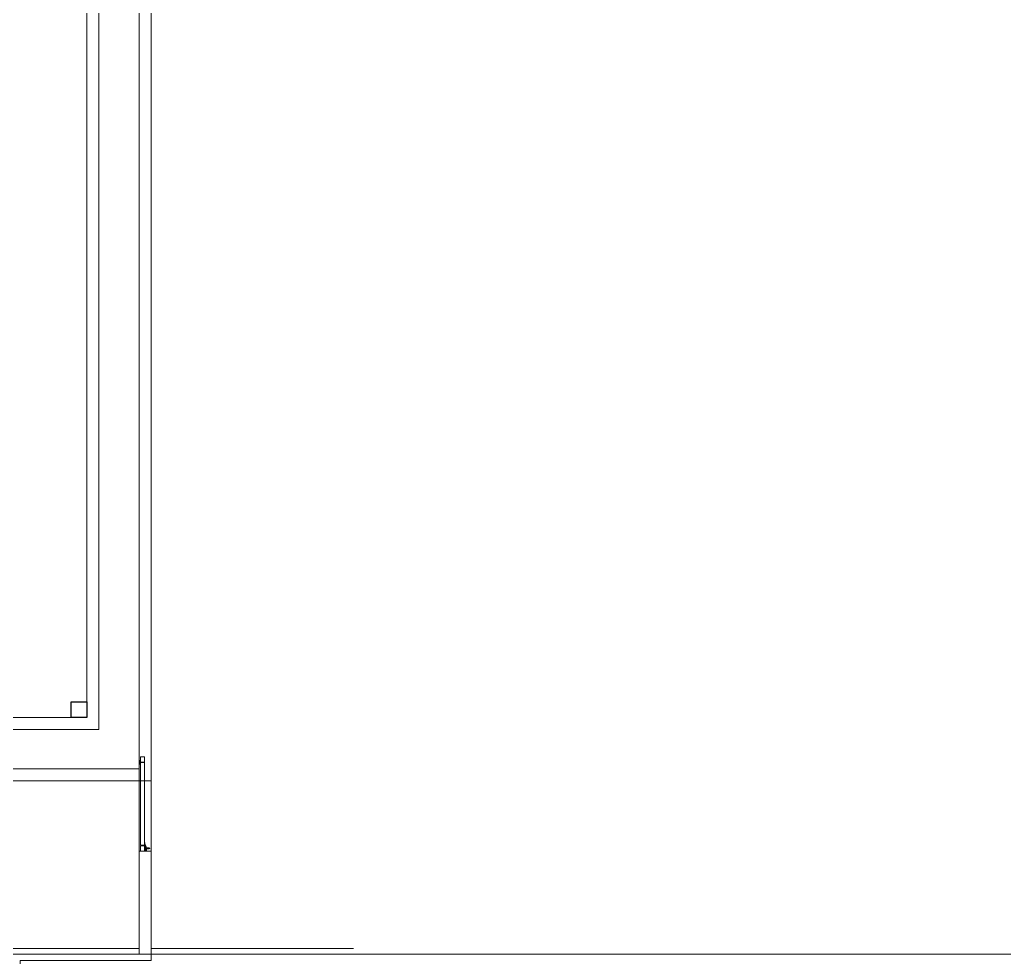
# Model space of a CAD drawing. Header units: metres. Extents: x 5205117 to 5948571, y 646915 to 1143748.
# Drawn here: x 5667906 to 5686707, y 787676 to 805580 of the extents above; entities that cross this region are included whole.
import ezdxf

# ---------------------------------------------------------------- set-up
doc = ezdxf.new("R2010")
doc.units = ezdxf.units.M
doc.header["$MEASUREMENT"] = 0
doc.linetypes.add('DASHED', pattern=[0.75, 0.5, -0.25])
doc.layers.get('0').update_dxf_attribs({"color": 1, "linetype": 'DASHED', "lineweight": 30})
for name, color, linetype, lineweight in [('A-Door', 3, 'Continuous', 15), ('A-Elevation 1', 4, 'Continuous', 13), ('A-Elevation 2', 163, 'Continuous', 9), ('A-Elevation 3', 251, 'Continuous', 5), ('A-R.C.C.', 190, 'Continuous', 30), ('PLOT', 7, 'Continuous', 5), ('road', 7, 'Continuous', 9)]:
    doc.layers.add(name, color=color, linetype=linetype, lineweight=lineweight)

# ---------------------------------------------------------------- blocks, each defined once
blk = doc.blocks.new('A$C7DF671ED')
at = {"layer": 'A-Door'}
for p, q in [((-8, 1699), (-9, 1698)), ((-9, 1698), (-9, 1697)), ((-9, 1697), (-9, 1696)), ((-9, 1696), (-9, 1695)), ((-9, 1695), (-9, 1693)), ((-9, 1693), (-8, 1693)), ((-7, 1700), (-8, 1699)), ((-7, 1698), (-8, 1698)), ((-8, 1698), (-8, 1698)), ((-8, 1698), (-8, 1697)), ((-8, 1697), (-8, 1697)), ((-8, 1697), (-8, 1697)), ((-8, 1697), (-8, 1697)), ((-8, 1697), (-8, 1696)), ((-8, 1696), (-8, 1696)), ((-8, 1696), (-8, 1695)), ((-8, 1696), (-8, 1696)), ((-8, 1696), (-8, 1696)), ((-8, 1696), (-8, 1696)), ((-8, 1695), (-8, 1695)), ((-8, 1695), (-8, 1695)), ((-8, 1695), (-8, 1695)), ((-8, 1695), (-8, 1694)), ((-8, 1694), (-8, 1694)), ((-8, 1694), (-8, 1694)), ((-7, 1694), (-8, 1694)), ((-8, 1693), (-7, 1692)), ((-6, 1700), (-7, 1700)), ((-6, 1699), (-7, 1699)), ((-7, 1699), (-7, 1698)), ((-7, 1698), (-7, 1698)), ((-7, 1698), (-7, 1698)), ((-7, 1698), (-7, 1698)), ((-7, 1698), (-7, 1698)), ((-7, 1694), (-7, 1693)), ((-7, 1694), (-7, 1694)), ((-7, 1693), (-7, 1693)), ((-7, 1693), (-7, 1693)), ((-7, 1693), (-7, 1693)), ((-7, 1693), (-7, 1693)), ((-7, 1693), (-6, 1693)), ((-5, 1700), (-6, 1700)), ((-6, 1699), (-6, 1699)), ((-5, 1699), (-6, 1699)), ((-6, 1699), (-6, 1699)), ((-6, 1699), (-6, 1699)), ((-6, 1699), (-6, 1699)), ((-6, 1693), (-6, 1692)), ((-6, 1693), (-6, 1693)), ((-6, 1693), (-6, 1693)), ((-6, 1693), (-6, 1693)), ((-6, 1692), (-5, 1692)), ((-5, 1738), (0, 1738)), ((-5, 1738), (-5, 1733)), ((-5, 1733), (0, 1733)), ((-5, 1733), (-5, 1723)), ((-5, 1723), (0, 1723)), ((-5, 1723), (-5, 1718)), ((-5, 1718), (0, 1718)), ((-5, 1709), (-5, 1718)), ((-5, 1709), (0, 1709)), ((-5, 1709), (-5, 1700)), ((-5, 1700), (0, 1700)), ((-3, 1700), (-5, 1700)), ((-4, 1699), (-5, 1699)), ((-5, 1699), (-5, 1699)), ((-5, 1699), (-5, 1699)), ((-5, 1699), (-5, 1699)), ((-5, 1692), (-5, 1692)), ((-5, 1692), (-5, 1692)), ((-5, 1692), (-5, 1692)), ((-5, 1692), (-4, 1692)), ((-4, 1699), (-4, 1699)), ((-4, 1699), (-4, 1699)), ((-4, 1699), (-4, 1699)), ((-3, 1699), (-4, 1699)), ((-4, 1699), (-4, 1699)), ((-4, 1692), (-3, 1693)), ((-4, 1692), (-4, 1692)), ((-4, 1692), (-4, 1692)), ((-4, 1692), (-4, 1692)), ((-2, 1700), (-3, 1700)), ((-3, 1699), (-3, 1699)), ((-3, 1699), (-3, 1699)), ((-2, 1698), (-3, 1699)), ((-3, 1699), (-3, 1699)), ((-3, 1699), (-3, 1699)), ((-3, 1693), (-3, 1693)), ((-3, 1693), (-3, 1693)), ((-3, 1693), (-3, 1693)), ((-3, 1693), (-3, 1693)), ((-3, 1693), (-2, 1693)), ((-1, 1699), (-2, 1700)), ((-2, 1697), (-2, 1698)), ((-2, 1698), (-2, 1698)), ((-2, 1698), (-2, 1698)), ((-2, 1698), (-2, 1698)), ((-2, 1698), (-2, 1698)), ((-2, 1698), (-2, 1698)), ((-1, 1697), (-2, 1697)), ((-2, 1694), (-1, 1695)), ((-2, 1693), (-2, 1694)), ((-2, 1694), (-2, 1694)), ((-2, 1694), (-2, 1694)), ((-2, 1694), (-2, 1694)), ((-2, 1694), (-2, 1694)), ((-2, 1692), (-1, 1693)), ((-2, 1693), (-2, 1693)), ((-2, 1693), (-2, 1693)), ((-1, 1698), (-1, 1699)), ((0, 1697), (-1, 1698)), ((-1, 1696), (-1, 1697)), ((-1, 1697), (-1, 1697)), ((-1, 1697), (-1, 1697)), ((-1, 1697), (-1, 1697)), ((-1, 1696), (-1, 1696)), ((-1, 1696), (-1, 1696)), ((-1, 1695), (-1, 1696)), ((-1, 1696), (-1, 1696)), ((-1, 1693), (0, 1695)), ((-1, 1695), (-1, 1695)), ((-1, 1695), (-1, 1695)), ((-1, 1695), (-1, 1695)), ((-1, 1695), (-1, 1695)), ((-1, 1693), (-1, 1693)), ((0, 1800), (74, 1800)), ((0, 1738), (0, 1800)), ((0, 1738), (0, 1733)), ((0, 1723), (0, 1733)), ((0, 1718), (0, 1723)), ((0, 1709), (0, 1718)), ((0, 1700), (0, 1709)), ((74, 1700), (0, 1700)), ((0, 1696), (0, 1700)), ((0, 1696), (0, 1697)), ((0, 1695), (0, 1696)), ((0, 1693), (0, 1696)), ((0, 1691), (0, 1693)), ((74, 1700), (74, 1800)), ((-7, 1692), (-6, 1691)), ((-6, 1691), (-5, 1691)), ((-5, 1691), (-3, 1691)), ((-5, 1691), (-5, 1683)), ((0, 1691), (-5, 1691)), ((0, 1683), (-5, 1683)), ((-5, 1683), (-5, 1674)), ((0, 1674), (-5, 1674)), ((-5, 1674), (-5, 1668)), ((0, 1668), (-5, 1668)), ((-5, 1668), (-5, 1659)), ((0, 1659), (-5, 1659)), ((-5, 1659), (-5, 1654)), ((0, 1654), (-5, 1654)), ((-3, 1691), (-2, 1692)), ((0, 1691), (74, 1691)), ((0, 1683), (0, 1691)), ((0, 1683), (0, 1674)), ((0, 1668), (0, 1674)), ((0, 1659), (0, 1668)), ((0, 1654), (0, 1659)), ((0, 1654), (0, 109)), ((74, 1691), (74, 165)), ((0, 109), (74, 109)), ((0, 0), (0, 100)), ((0, 100), (74, 100)), ((74, 0), (0, 0)), ((81, 165), (74, 165)), ((74, 165), (74, 156)), ((81, 156), (74, 156)), ((74, 118), (74, 156)), ((74, 118), (75, 118)), ((74, 118), (74, 118)), ((74, 118), (74, 118)), ((74, 118), (74, 118)), ((74, 118), (74, 118)), ((74, 118), (74, 118)), ((75, 118), (74, 118)), ((74, 118), (74, 112)), ((81, 112), (74, 112)), ((74, 109), (74, 112)), ((78, 102), (74, 109)), ((74, 109), (74, 109)), ((74, 109), (74, 109)), ((74, 67), (74, 100)), ((74, 67), (79, 67)), ((74, 39), (74, 67)), ((74, 0), (74, 39)), ((74, 39), (79, 39)), ((81, 118), (75, 118)), ((81, 95), (78, 102)), ((82, 113), (79, 118)), ((79, 67), (79, 60)), ((79, 60), (91, 60)), ((79, 48), (79, 56)), ((92, 56), (79, 56)), ((79, 55), (79, 55)), ((79, 55), (79, 55)), ((79, 51), (79, 55)), ((79, 51), (79, 55)), ((79, 55), (79, 55)), ((81, 55), (79, 55)), ((79, 51), (79, 51)), ((79, 51), (79, 51)), ((79, 51), (79, 51)), ((79, 51), (80, 51)), ((93, 48), (79, 48)), ((79, 39), (79, 45)), ((79, 45), (93, 45)), ((80, 51), (81, 51)), ((80, 51), (80, 51)), ((80, 51), (80, 51)), ((81, 165), (81, 156)), ((81, 156), (81, 123)), ((86, 125), (81, 123)), ((81, 123), (81, 118)), ((81, 112), (81, 118)), ((84, 88), (81, 95)), ((81, 55), (82, 55)), ((81, 55), (81, 55)), ((81, 51), (82, 51)), ((81, 51), (81, 51)), ((81, 51), (81, 51)), ((86, 106), (82, 113)), ((82, 55), (83, 55)), ((82, 55), (82, 55)), ((82, 51), (82, 51)), ((82, 51), (83, 51)), ((83, 55), (84, 55)), ((83, 51), (84, 51)), ((87, 81), (84, 88)), ((84, 55), (86, 55)), ((84, 55), (84, 55)), ((84, 51), (86, 51)), ((84, 51), (84, 51)), ((90, 118), (86, 125)), ((89, 99), (86, 106)), ((86, 55), (87, 55)), ((86, 55), (86, 55)), ((86, 51), (86, 51)), ((86, 51), (87, 51)), ((89, 73), (87, 81)), ((87, 55), (88, 55)), ((87, 51), (88, 51)), ((88, 55), (89, 55)), ((88, 55), (88, 55)), ((88, 51), (89, 51)), ((88, 51), (88, 51)), ((92, 91), (89, 99)), ((90, 66), (89, 73)), ((89, 55), (89, 51)), ((89, 55), (90, 55)), ((89, 51), (90, 51)), ((89, 12), (90, 17)), ((89, 12), (90, 8)), ((94, 110), (90, 118)), ((91, 60), (90, 66)), ((90, 55), (91, 55)), ((90, 55), (90, 55)), ((90, 55), (90, 55)), ((91, 51), (90, 51)), ((90, 51), (90, 51)), ((90, 51), (90, 51)), ((90, 17), (92, 20)), ((92, 5), (90, 8)), ((91, 60), (110, 60)), ((91, 55), (91, 55)), ((92, 55), (91, 55)), ((92, 51), (91, 51)), ((91, 51), (91, 51)), ((95, 83), (92, 91)), ((92, 56), (93, 56)), ((92, 55), (92, 56)), ((92, 55), (92, 55)), ((94, 55), (92, 55)), ((92, 55), (92, 55)), ((93, 51), (92, 55)), ((92, 51), (92, 51)), ((93, 51), (92, 51)), ((92, 20), (94, 22)), ((95, 2), (92, 5)), ((93, 56), (94, 56)), ((93, 50), (93, 51)), ((94, 51), (93, 51)), ((93, 48), (93, 50)), ((93, 48), (111, 48)), ((93, 43), (93, 45)), ((93, 45), (112, 45)), ((94, 35), (93, 43)), ((98, 102), (94, 110)), ((94, 56), (95, 56)), ((94, 51), (94, 55)), ((95, 55), (94, 55)), ((94, 55), (94, 55)), ((94, 55), (94, 55)), ((94, 55), (94, 55)), ((95, 51), (94, 51)), ((94, 51), (94, 51)), ((94, 51), (94, 51)), ((94, 51), (94, 51)), ((94, 22), (94, 35)), ((94, 22), (95, 23)), ((94, 17), (94, 22)), ((112, 17), (94, 17)), ((97, 75), (95, 83)), ((95, 56), (96, 56)), ((97, 55), (95, 55)), ((97, 51), (95, 51)), ((95, 23), (98, 25)), ((98, 0), (95, 2)), ((96, 56), (96, 56)), ((96, 56), (96, 56)), ((96, 56), (96, 56)), ((97, 56), (96, 56)), ((99, 68), (97, 75)), ((97, 56), (99, 56)), ((97, 55), (97, 55)), ((98, 55), (97, 55)), ((97, 55), (97, 55)), ((97, 51), (97, 51)), ((98, 51), (97, 51)), ((97, 51), (97, 51)), ((101, 94), (98, 102)), ((98, 55), (98, 55)), ((99, 55), (98, 55)), ((98, 51), (98, 51)), ((98, 51), (99, 51)), ((103, 26), (98, 25)), ((101, 60), (99, 68)), ((99, 56), (99, 56)), ((102, 56), (99, 56)), ((100, 55), (99, 55)), ((99, 51), (100, 51)), ((100, 55), (100, 51)), ((100, 55), (100, 55)), ((100, 55), (100, 55)), ((100, 55), (100, 55)), ((100, 55), (100, 55)), ((100, 55), (111, 55)), ((100, 51), (100, 51)), ((100, 51), (100, 51)), ((100, 51), (100, 51)), ((100, 51), (100, 51)), ((111, 51), (100, 51)), ((104, 86), (101, 94)), ((102, 51), (101, 56)), ((102, 56), (103, 56)), ((102, 48), (102, 51)), ((102, 43), (102, 45)), ((103, 35), (102, 43)), ((103, 56), (111, 56)), ((103, 35), (103, 17)), ((107, 25), (103, 26)), ((107, 78), (104, 86)), ((109, 69), (107, 78)), ((111, 23), (107, 25)), ((107, 0), (111, 2)), ((110, 61), (109, 69)), ((110, 60), (110, 61)), ((110, 60), (163, 60)), ((111, 55), (111, 56)), ((111, 56), (163, 56)), ((113, 55), (111, 55)), ((111, 55), (111, 55)), ((111, 52), (111, 55)), ((111, 51), (111, 52)), ((113, 51), (111, 51)), ((111, 51), (111, 51)), ((111, 48), (111, 51)), ((111, 48), (163, 48)), ((112, 22), (111, 23)), ((111, 2), (114, 5)), ((112, 44), (112, 45)), ((112, 45), (163, 45)), ((112, 35), (112, 44)), ((112, 22), (112, 35)), ((114, 20), (112, 22)), ((112, 21), (112, 22)), ((112, 17), (112, 19)), ((115, 55), (113, 55)), ((115, 51), (113, 51)), ((115, 17), (114, 20)), ((114, 5), (115, 8)), ((115, 55), (115, 55)), ((115, 55), (115, 51)), ((115, 55), (115, 55)), ((115, 55), (115, 55)), ((115, 55), (115, 55)), ((116, 55), (115, 55)), ((115, 51), (115, 51)), ((116, 51), (115, 51)), ((115, 51), (115, 51)), ((115, 51), (115, 51)), ((115, 51), (115, 51)), ((115, 17), (116, 12)), ((115, 8), (116, 12)), ((116, 55), (116, 55)), ((116, 55), (116, 51)), ((116, 55), (116, 55)), ((116, 55), (116, 55)), ((117, 55), (116, 55)), ((116, 51), (116, 51)), ((116, 51), (116, 51)), ((116, 51), (116, 51)), ((117, 51), (116, 51)), ((141, 55), (117, 55)), ((117, 51), (149, 51)), ((141, 55), (141, 55)), ((149, 55), (141, 55)), ((149, 55), (149, 51)), ((153, 55), (149, 55)), ((157, 51), (149, 51)), ((153, 55), (153, 55)), ((157, 55), (153, 55)), ((157, 51), (157, 55)), ((157, 55), (163, 55)), ((157, 51), (163, 51)), ((163, 60), (163, 60)), ((163, 60), (164, 60)), ((163, 60), (163, 60)), ((163, 56), (163, 55)), ((163, 55), (163, 51)), ((163, 55), (166, 55)), ((163, 51), (163, 48)), ((163, 51), (166, 51)), ((163, 45), (163, 45)), ((163, 45), (163, 45)), ((163, 45), (164, 45)), ((164, 60), (164, 59)), ((164, 59), (165, 59)), ((164, 59), (164, 59)), ((164, 45), (165, 46)), ((164, 45), (164, 45)), ((164, 45), (164, 45)), ((165, 59), (165, 59)), ((165, 59), (165, 58)), ((165, 58), (165, 58)), ((165, 58), (165, 58)), ((165, 58), (166, 57)), ((165, 47), (166, 47)), ((165, 46), (165, 47)), ((165, 47), (165, 47)), ((165, 46), (165, 46)), ((165, 46), (165, 46)), ((166, 57), (166, 57)), ((166, 57), (166, 55)), ((166, 55), (166, 51)), ((166, 55), (167, 55)), ((166, 51), (166, 48)), ((166, 51), (167, 51)), ((166, 48), (166, 47)), ((167, 55), (167, 55)), ((167, 55), (167, 51)), ((167, 55), (167, 55)), ((167, 55), (167, 55)), ((171, 55), (167, 55)), ((167, 51), (167, 51)), ((167, 51), (167, 51)), ((167, 51), (167, 51)), ((167, 51), (176, 51)), ((172, 55), (171, 55)), ((172, 55), (173, 55)), ((173, 55), (173, 55)), ((175, 55), (173, 55)), ((176, 55), (175, 55)), ((175, 55), (175, 55)), ((176, 55), (176, 51)), ((178, 55), (176, 55)), ((176, 55), (176, 55)), ((178, 51), (176, 51)), ((178, 55), (179, 55)), ((179, 51), (178, 51)), ((179, 55), (180, 55)), ((180, 51), (179, 51)), ((180, 55), (180, 55)), ((180, 55), (180, 55)), ((180, 55), (181, 55)), ((180, 51), (180, 51)), ((180, 51), (180, 51)), ((181, 51), (180, 51)), ((181, 55), (181, 55)), ((181, 51), (181, 55)), ((181, 51), (181, 51)), ((98, 0), (103, -1)), ((107, 0), (103, -1))]:
    blk.add_line(p, q, dxfattribs=at)
blk = doc.blocks.new('A$C25B54C7F')
at = {"layer": 'A-Elevation 1', "ltscale": 5}
for points in [[(140764, 3858), (140764, 4088), (138904, 4088), (138904, 6588), (133894, 6588), (133894, 6358), (138674, 6358), (138674, 3858)], [(172484, 4088), (142104, 4088), (142104, 3858), (172484, 3858)]]:
    blk.add_lwpolyline(points, close=True, dxfattribs=at)
blk.add_lwpolyline([(142334, 4088), (142334, 4088)], dxfattribs=at)
at = {"layer": 'A-Elevation 2', "ltscale": 5}
blk.add_line((138904, -1), (138904, 3858), dxfattribs=at)
at = {"layer": 'A-Elevation 3'}
blk.add_line((140764, 3858), (142104, 3858), dxfattribs=at)
for points in [[(172484, 4088), (172484, 15188), (171274, 15188), (171274, 5088), (143314, 5088), (143314, 15188), (142104, 15188), (142104, 4088)], [(172254, 4088), (172254, 14958), (171504, 14958), (171504, 4858), (143084, 4858), (143084, 14958), (142334, 14958), (142334, 4088)], [(140764, 4088), (142104, 4088)]]:
    blk.add_lwpolyline(points, dxfattribs=at)
at = {"layer": 'A-R.C.C.', "ltscale": 5}
blk.add_lwpolyline([(143314, 5088), (143314, 5388), (143614, 5388), (143614, 5088)], close=True, dxfattribs=at)
at = {"layer": 'A-Door', "rotation": 270}
blk.add_blockref('A$C7DF671ED', (140764, 4063), dxfattribs=at)

msp = doc.modelspace()

# ---------------------------------------------------------------- linework, layer by layer
at = {"layer": 'PLOT', "ltscale": 0.5}
msp.add_line((5722848.7, 787737.6), (5670188.1, 787737.6), dxfattribs=at)
at = {"layer": 'road', "ltscale": 0.5}
msp.add_line((5670188.1, 787737.6), (5670188.1, 824737.6), dxfattribs=at)
msp.add_lwpolyline([(5670188.1, 787737.6), (5667688.1, 787737.6)], dxfattribs=at)

# ---------------------------------------------------------------- block references
at = {"ltscale": 5, "rotation": 90}
msp.add_blockref('A$C25B54C7F', (5674276.1, 648941.7), dxfattribs=at)

doc.saveas('drawing.dxf')
